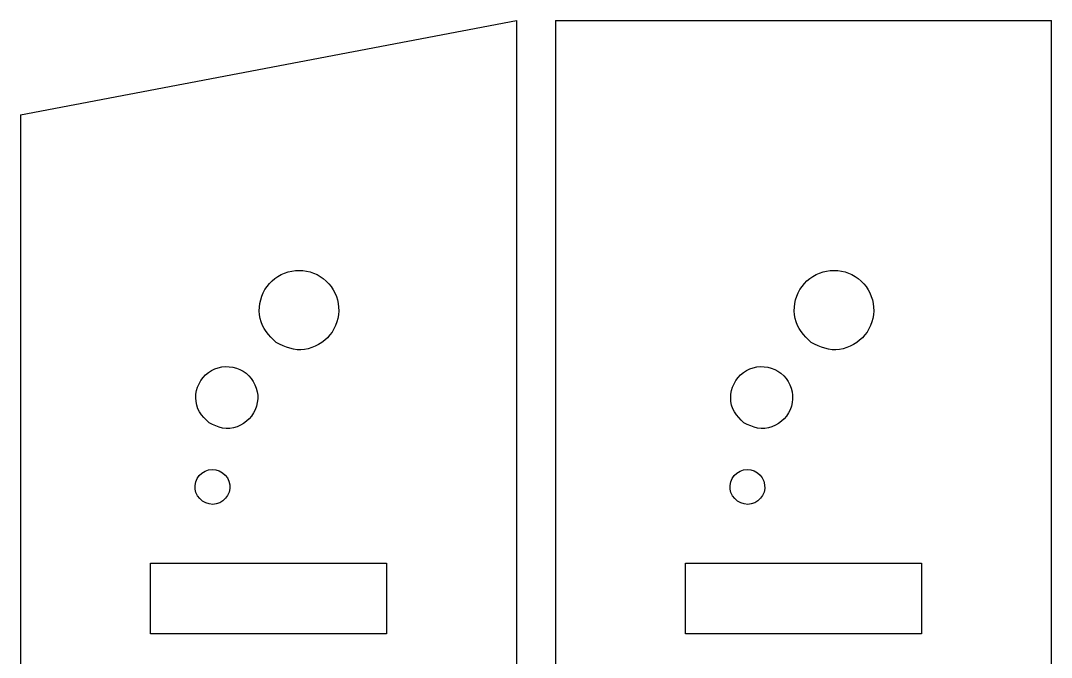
# Model space of a CAD drawing. Extents: x -3475 to 3475, y -2114 to 2114.
# Drawn here: x -926.5 to -506.7, y 1815.7 to 2075.3 of the extents above; entities that cross this region are included whole.
import ezdxf

# ---------------------------------------------------------------- set-up
doc = ezdxf.new("R2010")
doc.units = 0
doc.header["$MEASUREMENT"] = 0
doc.layers.get('0').update_dxf_attribs({"linetype": 'CONTINUOUS'})

msp = doc.modelspace()

# ---------------------------------------------------------------- linework, layer by layer
for p, q in [((-926.53, 2036.82), (-724.59, 2075.29)), ((-724.59, 2075.29), (-724.59, 1306.02)), ((-708.66, 2075.29), (-708.66, 1306.02)), ((-708.66, 2075.29), (-506.73, 2075.29)), ((-506.73, 1306.02), (-506.73, 2075.29)), ((-926.53, 2036.82), (-926.53, 1306.02)), ((-817.6, 1972.84), (-816.13, 1973.19)), ((-816.13, 1973.19), (-814.63, 1973.4)), ((-814.63, 1973.4), (-813.11, 1973.47)), ((-813.11, 1973.47), (-811.6, 1973.4)), ((-811.6, 1973.4), (-810.1, 1973.18)), ((-810.1, 1973.18), (-808.63, 1972.82)), ((-599.74, 1972.84), (-598.26, 1973.19)), ((-598.26, 1973.19), (-596.76, 1973.4)), ((-596.76, 1973.4), (-595.25, 1973.47)), ((-595.25, 1973.47), (-593.73, 1973.4)), ((-593.73, 1973.4), (-592.23, 1973.18)), ((-592.23, 1973.18), (-590.76, 1972.82)), ((-825.21, 1968.05), (-824.14, 1969.13)), ((-824.14, 1969.13), (-822.99, 1970.11)), ((-822.99, 1970.11), (-821.74, 1970.98)), ((-821.74, 1970.98), (-820.42, 1971.73)), ((-820.42, 1971.73), (-819.04, 1972.35)), ((-819.04, 1972.35), (-817.6, 1972.84)), ((-808.63, 1972.82), (-807.19, 1972.33)), ((-807.19, 1972.33), (-805.81, 1971.71)), ((-805.81, 1971.71), (-804.49, 1970.96)), ((-804.49, 1970.96), (-803.25, 1970.09)), ((-803.25, 1970.09), (-802.09, 1969.11)), ((-802.09, 1969.11), (-801.03, 1968.02)), ((-607.34, 1968.05), (-606.28, 1969.13)), ((-606.28, 1969.13), (-605.12, 1970.11)), ((-605.12, 1970.11), (-603.87, 1970.98)), ((-603.87, 1970.98), (-602.55, 1971.73)), ((-602.55, 1971.73), (-601.17, 1972.35)), ((-601.17, 1972.35), (-599.74, 1972.84)), ((-590.76, 1972.82), (-589.32, 1972.33)), ((-589.32, 1972.33), (-587.94, 1971.71)), ((-587.94, 1971.71), (-586.62, 1970.96)), ((-586.62, 1970.96), (-585.38, 1970.09)), ((-585.38, 1970.09), (-584.23, 1969.11)), ((-584.23, 1969.11), (-583.17, 1968.02)), ((-827.71, 1964.29), (-827, 1965.62)), ((-827, 1965.62), (-826.16, 1966.88)), ((-826.16, 1966.88), (-825.21, 1968.05)), ((-801.03, 1968.02), (-800.08, 1966.84)), ((-800.08, 1966.84), (-799.24, 1965.58)), ((-799.24, 1965.58), (-798.53, 1964.24)), ((-609.84, 1964.29), (-609.13, 1965.62)), ((-609.13, 1965.62), (-608.29, 1966.88)), ((-608.29, 1966.88), (-607.34, 1968.05)), ((-583.17, 1968.02), (-582.22, 1966.84)), ((-582.22, 1966.84), (-581.38, 1965.58)), ((-581.38, 1965.58), (-580.66, 1964.24)), ((-829.08, 1959.96), (-828.75, 1961.45)), ((-828.75, 1961.45), (-828.3, 1962.89)), ((-828.3, 1962.89), (-827.71, 1964.29)), ((-798.53, 1964.24), (-797.94, 1962.85)), ((-797.94, 1962.85), (-797.49, 1961.4)), ((-797.49, 1961.4), (-797.17, 1959.92)), ((-611.21, 1959.96), (-610.89, 1961.45)), ((-610.89, 1961.45), (-610.43, 1962.89)), ((-610.43, 1962.89), (-609.84, 1964.29)), ((-580.66, 1964.24), (-580.07, 1962.85)), ((-580.07, 1962.85), (-579.62, 1961.4)), ((-579.62, 1961.4), (-579.31, 1959.92)), ((-829.32, 1956.92), (-829.27, 1958.45)), ((-829.22, 1955.39), (-829.32, 1956.92)), ((-829.27, 1958.45), (-829.08, 1959.96)), ((-797.17, 1959.92), (-797, 1958.41)), ((-796.96, 1956.9), (-797.07, 1955.39)), ((-797, 1958.41), (-796.96, 1956.9)), ((-611.45, 1956.91), (-611.4, 1958.45)), ((-611.35, 1955.39), (-611.45, 1956.91)), ((-611.4, 1958.45), (-611.21, 1959.96)), ((-579.31, 1959.92), (-579.13, 1958.41)), ((-579.1, 1956.9), (-579.2, 1955.39)), ((-579.13, 1958.41), (-579.1, 1956.9)), ((-828.98, 1953.88), (-829.22, 1955.39)), ((-828.6, 1952.42), (-828.98, 1953.88)), ((-828.06, 1951.02), (-828.6, 1952.42)), ((-797.72, 1952.42), (-798.24, 1951)), ((-797.33, 1953.89), (-797.72, 1952.42)), ((-797.07, 1955.39), (-797.33, 1953.89)), ((-611.11, 1953.88), (-611.35, 1955.39)), ((-610.73, 1952.42), (-611.11, 1953.88)), ((-610.19, 1951.02), (-610.73, 1952.42)), ((-579.85, 1952.42), (-580.37, 1951)), ((-579.46, 1953.89), (-579.85, 1952.42)), ((-579.2, 1955.39), (-579.46, 1953.89)), ((-827.37, 1949.71), (-828.06, 1951.02)), ((-826.54, 1948.48), (-827.37, 1949.71)), ((-825.61, 1947.31), (-826.54, 1948.48)), ((-799.67, 1948.33), (-800.57, 1947.12)), ((-798.9, 1949.63), (-799.67, 1948.33)), ((-798.24, 1951), (-798.9, 1949.63)), ((-609.5, 1949.71), (-610.19, 1951.02)), ((-608.67, 1948.48), (-609.5, 1949.71)), ((-607.74, 1947.31), (-608.67, 1948.48)), ((-581.8, 1948.33), (-582.7, 1947.12)), ((-581.03, 1949.63), (-581.8, 1948.33)), ((-580.37, 1951), (-581.03, 1949.63)), ((-824.59, 1946.2), (-825.61, 1947.31)), ((-823.51, 1945.11), (-824.59, 1946.2)), ((-822.41, 1944.05), (-823.51, 1945.11)), ((-821.03, 1943.38), (-822.41, 1944.05)), ((-803.89, 1944.04), (-805.17, 1943.23)), ((-802.69, 1944.96), (-803.89, 1944.04)), ((-801.58, 1945.99), (-802.69, 1944.96)), ((-800.57, 1947.12), (-801.58, 1945.99)), ((-606.72, 1946.2), (-607.74, 1947.31)), ((-605.64, 1945.11), (-606.72, 1946.2)), ((-604.54, 1944.05), (-605.64, 1945.11)), ((-603.16, 1943.38), (-604.54, 1944.05)), ((-586.02, 1944.04), (-587.3, 1943.23)), ((-584.81, 1944.96), (-586.02, 1944.04)), ((-583.71, 1945.99), (-584.81, 1944.96)), ((-582.7, 1947.12), (-583.71, 1945.99)), ((-819.64, 1942.74), (-821.03, 1943.38)), ((-818.25, 1942.16), (-819.64, 1942.74)), ((-816.83, 1941.68), (-818.25, 1942.16)), ((-815.39, 1941.32), (-816.83, 1941.68)), ((-813.92, 1941.12), (-815.39, 1941.32)), ((-812.43, 1941.1), (-813.92, 1941.12)), ((-810.92, 1941.23), (-812.43, 1941.1)), ((-809.42, 1941.52), (-810.92, 1941.23)), ((-807.95, 1941.96), (-809.42, 1941.52)), ((-806.53, 1942.53), (-807.95, 1941.96)), ((-805.17, 1943.23), (-806.53, 1942.53)), ((-601.77, 1942.74), (-603.16, 1943.38)), ((-600.38, 1942.16), (-601.77, 1942.74)), ((-598.96, 1941.68), (-600.38, 1942.16)), ((-597.52, 1941.32), (-598.96, 1941.68)), ((-596.05, 1941.12), (-597.52, 1941.32)), ((-594.55, 1941.1), (-596.05, 1941.12)), ((-593.05, 1941.23), (-594.55, 1941.1)), ((-591.55, 1941.53), (-593.05, 1941.23)), ((-590.08, 1941.96), (-591.55, 1941.53)), ((-588.66, 1942.53), (-590.08, 1941.96)), ((-587.3, 1943.23), (-588.66, 1942.53)), ((-851.18, 1930.83), (-850.03, 1931.79)), ((-850.03, 1931.79), (-848.78, 1932.6)), ((-848.78, 1932.6), (-847.44, 1933.26)), ((-847.44, 1933.26), (-846.03, 1933.76)), ((-846.03, 1933.76), (-844.57, 1934.08)), ((-844.57, 1934.08), (-843.08, 1934.23)), ((-843.08, 1934.23), (-841.59, 1934.2)), ((-841.59, 1934.2), (-840.11, 1934)), ((-840.11, 1934), (-838.66, 1933.62)), ((-838.66, 1933.62), (-837.27, 1933.07)), ((-837.27, 1933.07), (-835.95, 1932.37)), ((-835.95, 1932.37), (-834.73, 1931.51)), ((-834.73, 1931.51), (-833.62, 1930.51)), ((-633.31, 1930.83), (-632.16, 1931.79)), ((-632.16, 1931.79), (-630.91, 1932.6)), ((-630.91, 1932.6), (-629.57, 1933.26)), ((-629.57, 1933.26), (-628.16, 1933.76)), ((-628.16, 1933.76), (-626.7, 1934.08)), ((-626.7, 1934.08), (-625.21, 1934.23)), ((-625.21, 1934.23), (-623.72, 1934.2)), ((-623.72, 1934.2), (-622.24, 1934)), ((-622.24, 1934), (-620.79, 1933.62)), ((-620.79, 1933.62), (-619.4, 1933.07)), ((-619.4, 1933.07), (-618.08, 1932.37)), ((-618.08, 1932.37), (-616.86, 1931.51)), ((-616.86, 1931.51), (-615.75, 1930.51)), ((-854.43, 1925.89), (-853.85, 1927.27)), ((-853.85, 1927.27), (-853.11, 1928.56)), ((-853.11, 1928.56), (-852.21, 1929.75)), ((-852.21, 1929.75), (-851.18, 1930.83)), ((-833.62, 1930.51), (-832.63, 1929.39)), ((-832.63, 1929.39), (-831.78, 1928.16)), ((-831.78, 1928.16), (-831.08, 1926.84)), ((-636.56, 1925.89), (-635.98, 1927.27)), ((-635.98, 1927.27), (-635.23, 1928.56)), ((-635.23, 1928.56), (-634.34, 1929.75)), ((-634.34, 1929.75), (-633.31, 1930.83)), ((-615.75, 1930.51), (-614.76, 1929.39)), ((-614.76, 1929.39), (-613.91, 1928.16)), ((-613.91, 1928.16), (-613.21, 1926.84)), ((-855.19, 1921.47), (-855.1, 1922.98)), ((-855.1, 1922.98), (-854.85, 1924.46)), ((-854.85, 1924.46), (-854.43, 1925.89)), ((-831.08, 1926.84), (-830.54, 1925.45)), ((-830.54, 1925.45), (-830.18, 1924)), ((-830.18, 1924), (-829.98, 1922.52)), ((-637.32, 1921.47), (-637.23, 1922.98)), ((-637.23, 1922.98), (-636.98, 1924.46)), ((-636.98, 1924.46), (-636.56, 1925.89)), ((-613.21, 1926.84), (-612.67, 1925.45)), ((-612.67, 1925.45), (-612.31, 1924)), ((-612.31, 1924), (-612.11, 1922.52)), ((-855.09, 1919.96), (-855.19, 1921.47)), ((-854.82, 1918.49), (-855.09, 1919.96)), ((-830.13, 1919.54), (-830.46, 1918.08)), ((-829.96, 1921.03), (-830.13, 1919.54)), ((-829.98, 1922.52), (-829.96, 1921.03)), ((-637.22, 1919.96), (-637.32, 1921.47)), ((-636.95, 1918.49), (-637.22, 1919.96)), ((-636.49, 1917.08), (-636.95, 1918.49)), ((-612.26, 1919.54), (-612.59, 1918.08)), ((-612.1, 1921.02), (-612.26, 1919.54)), ((-612.11, 1922.52), (-612.1, 1921.02)), ((-854.35, 1917.08), (-854.82, 1918.49)), ((-853.7, 1915.77), (-854.35, 1917.08)), ((-852.88, 1914.56), (-853.7, 1915.77)), ((-851.92, 1913.43), (-852.88, 1914.56)), ((-831.63, 1915.34), (-832.45, 1914.09)), ((-830.97, 1916.67), (-831.63, 1915.34)), ((-830.46, 1918.08), (-830.97, 1916.67)), ((-635.83, 1915.77), (-636.49, 1917.08)), ((-635.01, 1914.56), (-635.83, 1915.77)), ((-634.06, 1913.43), (-635.01, 1914.56)), ((-613.77, 1915.33), (-614.58, 1914.09)), ((-613.1, 1916.67), (-613.77, 1915.33)), ((-612.59, 1918.08), (-613.1, 1916.67)), ((-850.88, 1912.35), (-851.92, 1913.43)), ((-849.8, 1911.3), (-850.88, 1912.35)), ((-848.44, 1910.64), (-849.8, 1911.3)), ((-847.07, 1910.03), (-848.44, 1910.64)), ((-837.01, 1910.3), (-838.4, 1909.71)), ((-835.71, 1911.05), (-837.01, 1910.3)), ((-834.5, 1911.94), (-835.71, 1911.05)), ((-833.41, 1912.95), (-834.5, 1911.94)), ((-832.45, 1914.09), (-833.41, 1912.95)), ((-633.02, 1912.35), (-634.06, 1913.43)), ((-631.93, 1911.3), (-633.02, 1912.35)), ((-630.57, 1910.64), (-631.93, 1911.3)), ((-629.2, 1910.03), (-630.57, 1910.64)), ((-619.14, 1910.3), (-620.53, 1909.71)), ((-617.84, 1911.05), (-619.14, 1910.3)), ((-616.63, 1911.93), (-617.84, 1911.05)), ((-615.54, 1912.95), (-616.63, 1911.93)), ((-614.58, 1914.09), (-615.54, 1912.95)), ((-845.68, 1909.52), (-847.07, 1910.03)), ((-844.26, 1909.16), (-845.68, 1909.52)), ((-842.81, 1908.99), (-844.26, 1909.16)), ((-841.33, 1909.04), (-842.81, 1908.99)), ((-839.85, 1909.29), (-841.33, 1909.04)), ((-838.4, 1909.71), (-839.85, 1909.29)), ((-627.81, 1909.52), (-629.2, 1910.03)), ((-626.4, 1909.16), (-627.81, 1909.52)), ((-624.94, 1909), (-626.4, 1909.16)), ((-623.46, 1909.04), (-624.94, 1909)), ((-621.98, 1909.29), (-623.46, 1909.04)), ((-620.53, 1909.71), (-621.98, 1909.29)), ((-854.6, 1888.61), (-853.75, 1889.82)), ((-853.75, 1889.82), (-852.67, 1890.84)), ((-852.67, 1890.84), (-851.4, 1891.6)), ((-851.4, 1891.6), (-850, 1892.09)), ((-850, 1892.09), (-848.53, 1892.27)), ((-848.53, 1892.27), (-847.06, 1892.14)), ((-847.06, 1892.14), (-845.64, 1891.7)), ((-845.64, 1891.7), (-844.34, 1890.99)), ((-844.34, 1890.99), (-843.22, 1890.01)), ((-843.22, 1890.01), (-842.33, 1888.83)), ((-636.73, 1888.61), (-635.89, 1889.82)), ((-635.89, 1889.82), (-634.8, 1890.84)), ((-634.8, 1890.84), (-633.53, 1891.6)), ((-633.53, 1891.6), (-632.13, 1892.09)), ((-632.13, 1892.09), (-630.66, 1892.27)), ((-630.66, 1892.27), (-629.19, 1892.14)), ((-629.19, 1892.14), (-627.77, 1891.7)), ((-627.77, 1891.7), (-626.47, 1890.99)), ((-626.47, 1890.99), (-625.35, 1890.01)), ((-625.35, 1890.01), (-624.46, 1888.83)), ((-855.47, 1885.79), (-855.18, 1887.25)), ((-855.45, 1884.29), (-855.47, 1885.79)), ((-855.18, 1887.25), (-854.6, 1888.61)), ((-842.33, 1888.83), (-841.7, 1887.49)), ((-841.7, 1887.49), (-841.37, 1886.05)), ((-841.37, 1886.05), (-841.34, 1884.56)), ((-637.6, 1885.79), (-637.31, 1887.25)), ((-637.58, 1884.3), (-637.6, 1885.79)), ((-637.31, 1887.25), (-636.73, 1888.61)), ((-624.46, 1888.83), (-623.83, 1887.49)), ((-623.83, 1887.49), (-623.5, 1886.05)), ((-623.5, 1886.05), (-623.47, 1884.56)), ((-855.12, 1882.85), (-855.45, 1884.29)), ((-854.46, 1881.56), (-855.12, 1882.85)), ((-853.53, 1880.42), (-854.46, 1881.56)), ((-842.21, 1881.74), (-843.05, 1880.53)), ((-841.63, 1883.11), (-842.21, 1881.74)), ((-841.34, 1884.56), (-841.63, 1883.11)), ((-637.25, 1882.85), (-637.58, 1884.3)), ((-636.59, 1881.56), (-637.25, 1882.85)), ((-635.66, 1880.42), (-636.59, 1881.56)), ((-624.34, 1881.74), (-625.19, 1880.53)), ((-623.76, 1883.11), (-624.34, 1881.74)), ((-623.47, 1884.56), (-623.76, 1883.11)), ((-852.47, 1879.37), (-853.53, 1880.42)), ((-851.11, 1878.73), (-852.47, 1879.37)), ((-849.73, 1878.25), (-851.11, 1878.73)), ((-848.29, 1878.07), (-849.73, 1878.25)), ((-846.82, 1878.26), (-848.29, 1878.07)), ((-845.41, 1878.75), (-846.82, 1878.26)), ((-844.14, 1879.53), (-845.41, 1878.75)), ((-843.05, 1880.53), (-844.14, 1879.53)), ((-634.6, 1879.37), (-635.66, 1880.42)), ((-633.25, 1878.73), (-634.6, 1879.37)), ((-631.86, 1878.25), (-633.25, 1878.73)), ((-630.42, 1878.07), (-631.86, 1878.25)), ((-628.95, 1878.26), (-630.42, 1878.07)), ((-627.54, 1878.75), (-628.95, 1878.26)), ((-626.27, 1879.53), (-627.54, 1878.75)), ((-625.19, 1880.53), (-626.27, 1879.53)), ((-873.64, 1825.28), (-873.64, 1854.12)), ((-873.64, 1854.12), (-777.48, 1854.12)), ((-777.48, 1854.12), (-777.48, 1825.28)), ((-655.77, 1825.28), (-655.77, 1854.12)), ((-655.77, 1854.12), (-559.61, 1854.12)), ((-559.61, 1854.12), (-559.61, 1825.28)), ((-777.48, 1825.28), (-873.64, 1825.28)), ((-559.61, 1825.28), (-655.77, 1825.28))]:
    msp.add_line(p, q)

doc.saveas('drawing.dxf')
